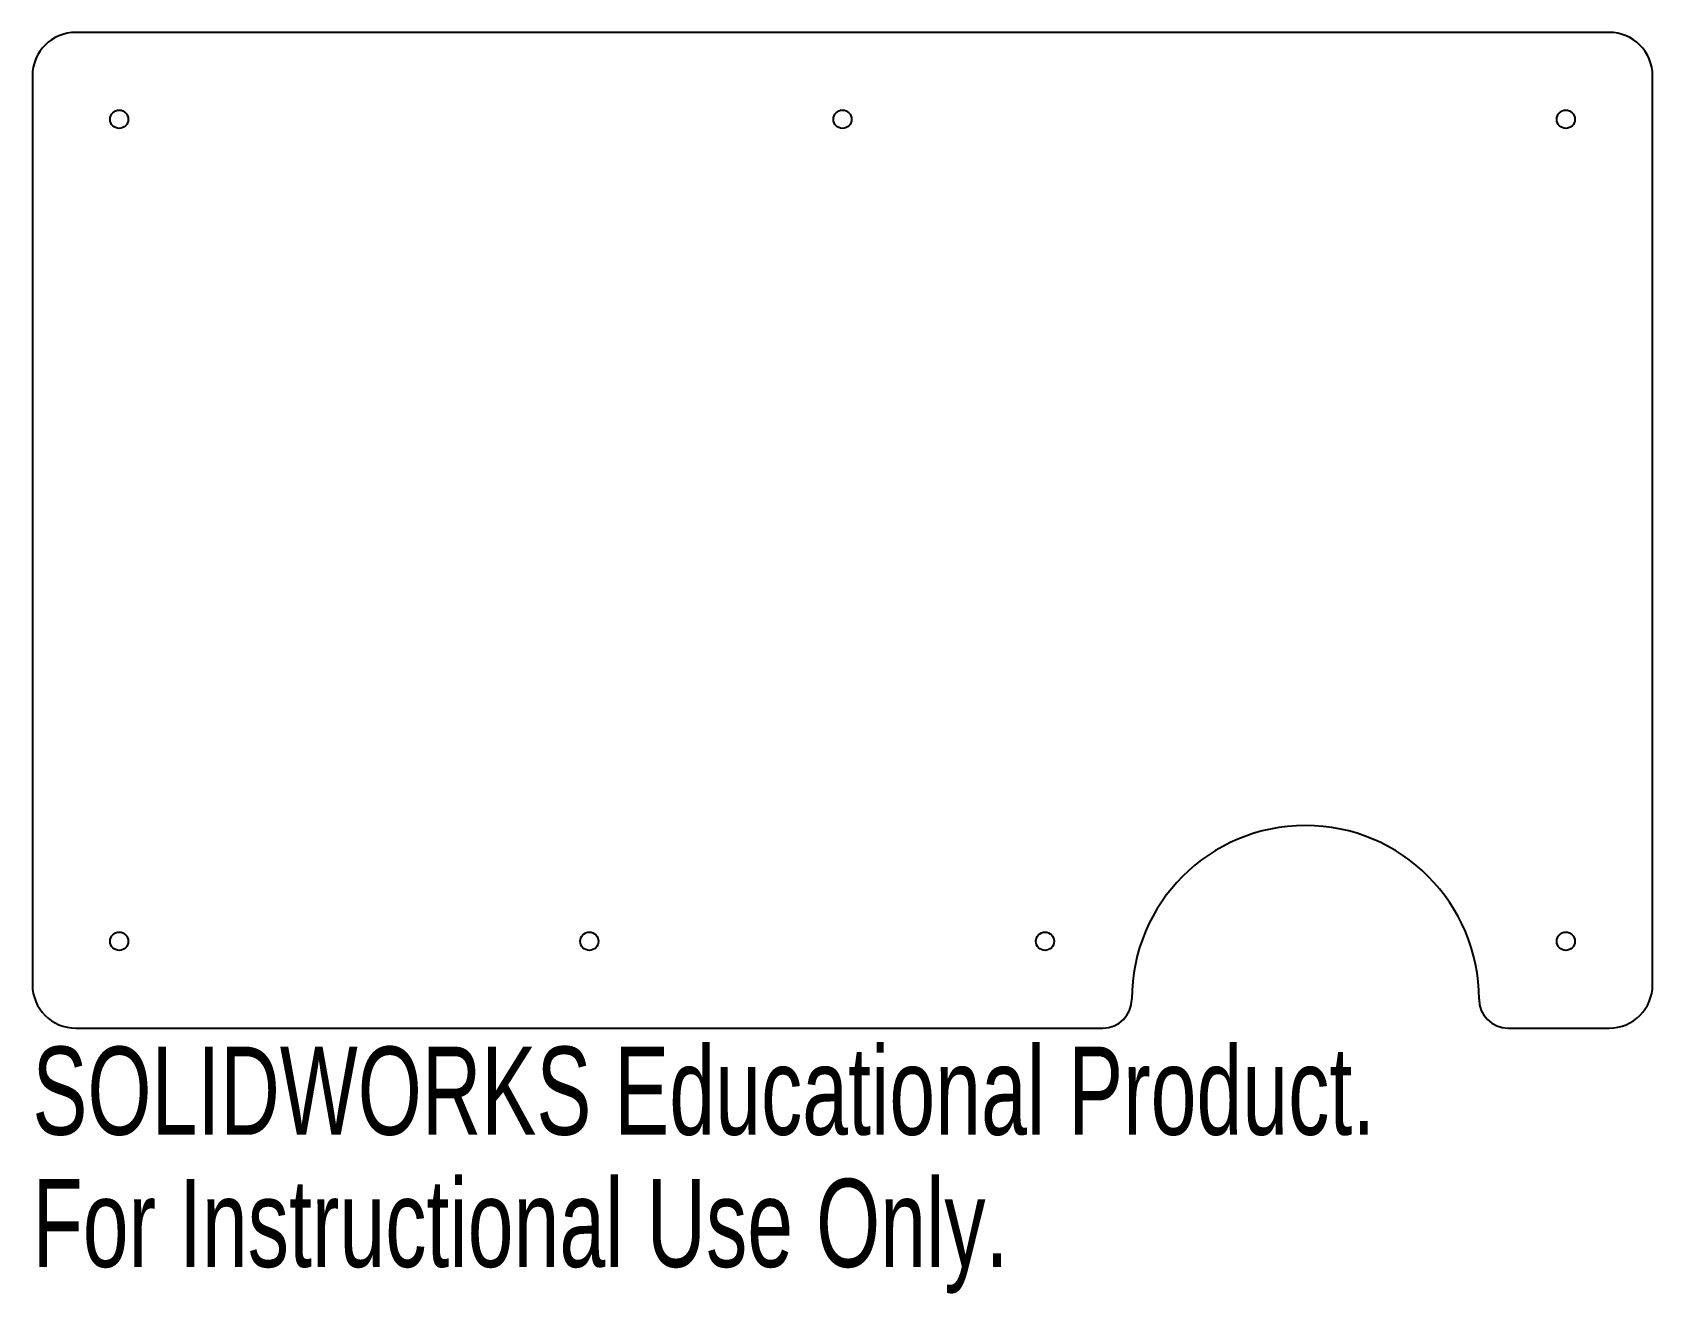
# Model space of a CAD drawing. Header units: inches. Extents: x 0 to 3.5, y -0.53 to 2.19.
import ezdxf

# ---------------------------------------------------------------- set-up
doc = ezdxf.new("R2010")
doc.units = ezdxf.units.IN
doc.header["$MEASUREMENT"] = 0
doc.styles.add('SLDTEXTSTYLE0', font='TXT', dxfattribs={"width": 0.7})

msp = doc.modelspace()

# ---------------------------------------------------------------- linework, layer by layer
at = {"color": 7, "linetype": 'Continuous', "lineweight": 25}
for p, q in [((3.4062, 2.193), (0.0938, 2.193)), ((0, 2.0992), (0, 0.1367)), ((3.5, 0.1367), (3.5, 2.0992)), ((0.0938, 0.043), (2.3125, 0.043)), ((3.1875, 0.043), (3.4062, 0.043))]:
    msp.add_line(p, q, dxfattribs=at)
for centre in [(0.1875, 2.0055), (1.75, 2.0055), (3.3125, 2.0055), (0.1875, 0.2305), (1.2031, 0.2305), (2.1875, 0.2305), (3.3125, 0.2305)]:
    msp.add_circle(centre, 0.0197, dxfattribs=at)
for centre, radius, start, end in [((0.0938, 2.0992), 0.0938, 90, 180), ((3.4062, 2.0992), 0.0938, 0, 90), ((2.75, 0.1055), 0.375, 0, 180), ((0.0938, 0.1367), 0.0938, 180, 270), ((2.3125, 0.1055), 0.0625, 270, 0), ((3.1875, 0.1055), 0.0625, 180, 270), ((3.4062, 0.1367), 0.0938, 270, 0)]:
    msp.add_arc(centre, radius, start, end, dxfattribs=at)

# ---------------------------------------------------------------- texts
at = {"color": 7, "linetype": 'Continuous', "char_height": 0.1903, "attachment_point": 1, "style": 'SLDTEXTSTYLE0'}
for s, insert in [('SOLIDWORKS Educational Product.', (0, 0.0029)), ('For Instructional Use Only.', (0, -0.2826))]:
    msp.add_mtext(s, dxfattribs=dict(at, insert=insert))

doc.saveas('drawing.dxf')
